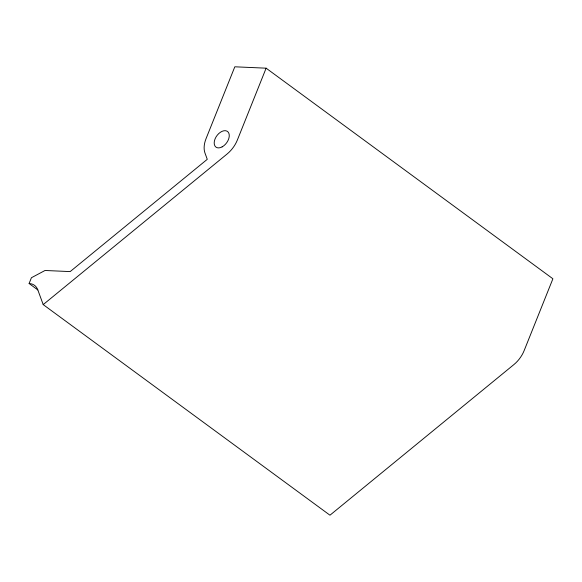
<?xml version="1.0" encoding="UTF-8"?>
<svg xmlns="http://www.w3.org/2000/svg" width="582" height="582" viewBox="0 0 582 582"><rect width="100%" height="100%" fill="white"/><g stroke="black" fill="none" stroke-linecap="round" stroke-linejoin="round"><path stroke-width="0.87" d="M29.1 283.521L31.421 277.73L45.025 270.485L70.175 271.59L207.272 159.323L204.966 153.015A22.705 14.106 -53.7 0 1 206.072 138.596L234.815 66.799L266.127 68.181L552.9 278.778L524.156 350.582A22.705 14.106 -53.7 0 1 513.877 364.594L329.965 515.201L43.199 304.604L37.815 289.901A22.705 14.106 -53.7 0 0 29.1 283.521L37.881 289.967M266.127 68.181L237.383 139.978A22.705 14.106 -53.7 0 1 227.111 153.997L43.199 304.604M222.098 146.897A9.734 6.046 -53.7 0 0 228.071 131.976A9.734 6.046 -53.7 0 0 215.02 138.996A9.734 6.046 -53.7 0 0 222.098 146.897"/></g></svg>
